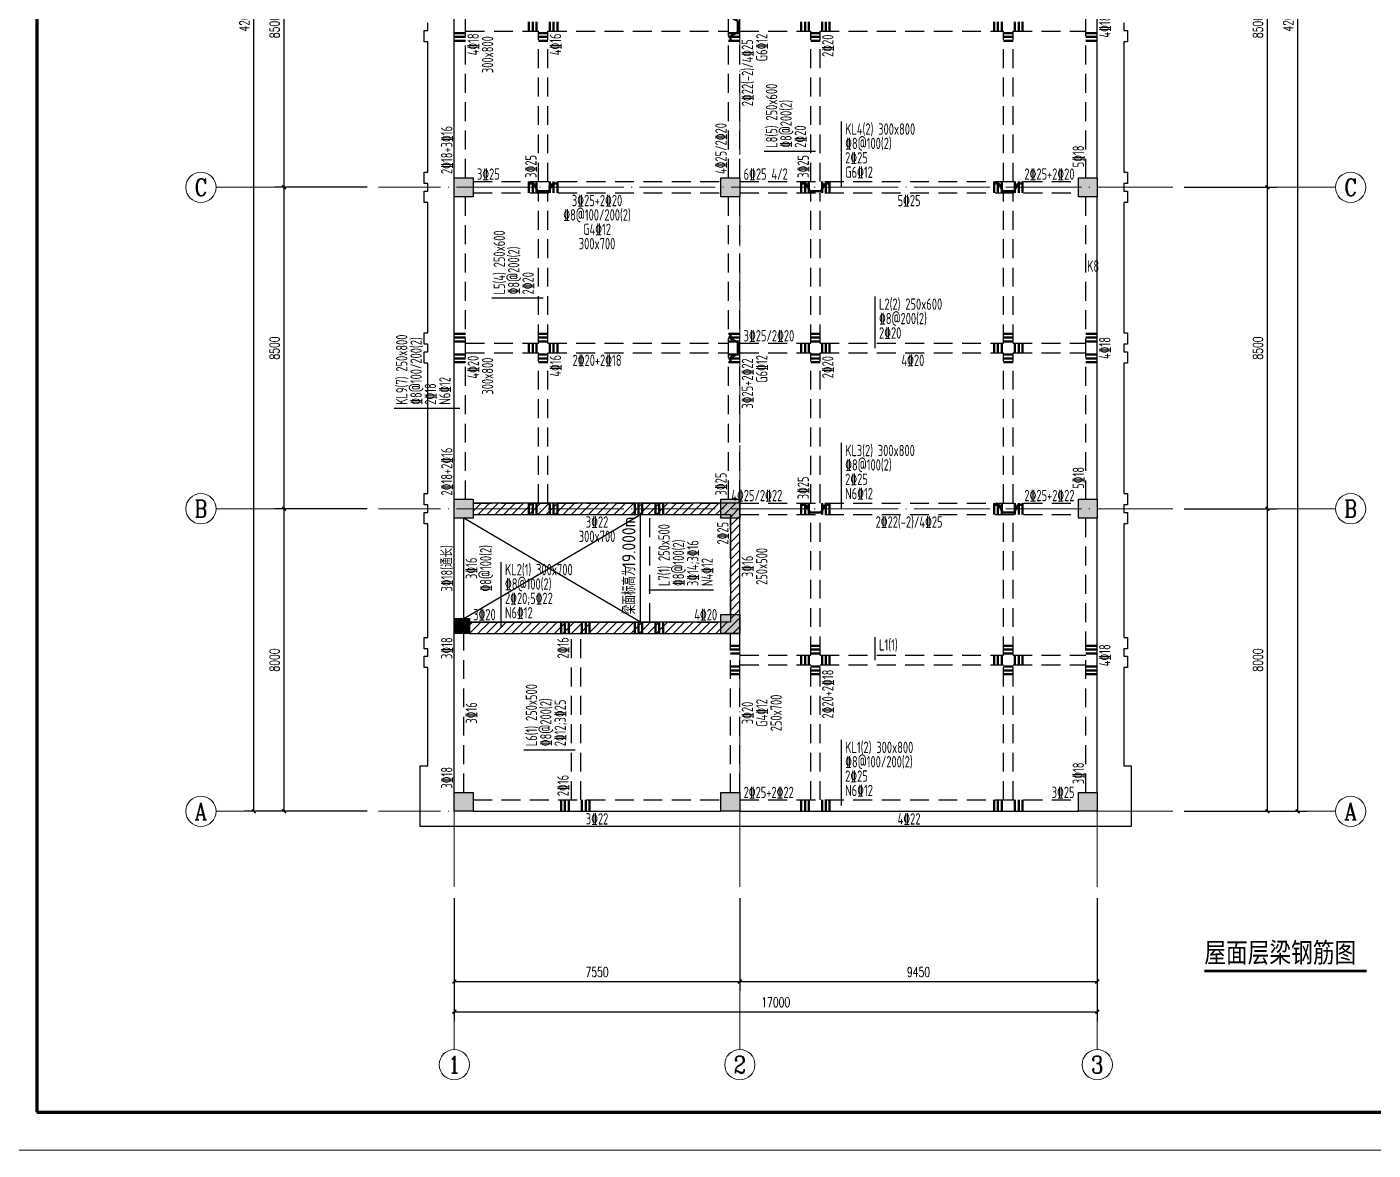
# Model space of a CAD drawing. Extents: x 3968514 to 5230306, y -516551 to -228246.
# Drawn here: x 4947755 to 4983348, y -425966 to -396266 of the extents above; entities that cross this region are included whole.
import ezdxf
from ezdxf.enums import TextEntityAlignment as Align

# ---------------------------------------------------------------- set-up
doc = ezdxf.new("R2010")
doc.units = 0
doc.header["$LTSCALE"] = 1000
doc.header["$MEASUREMENT"] = 0
for name, pattern in [('DASHED', [0.75, 0.5, -0.25]), ('DOTE', [2.42, 2, -0.2, 0.02, -0.2]), ('P_Dash1', [5, 4, -1])]:
    doc.linetypes.add(name, pattern=pattern)
for name, color, linetype, lineweight in [('AXIS', 3, 'Continuous', 15), ('AXIS_TEXT', 7, 'Continuous', 15), ('BEAM', 4, 'Continuous', 25), ('BEAM-DASHED', 4, 'P_Dash1', 25), ('BEAM-JZ-H', 2, 'Continuous', 25), ('BEAM-JZ-NUM-H', 6, 'Continuous', 25), ('BEAM-JZ-NUM-V', 6, 'Continuous', 25), ('BEAM-JZ-V', 2, 'Continuous', 25), ('BEAM-REINDJ', 1, 'Continuous', 50), ('BEAM-REINGJ', 1, 'Continuous', 50), ('BEAM-YW-H', 7, 'Continuous', 25), ('BEAM-YW-V', 7, 'Continuous', 25), ('COLUMN-HATCH', 251, 'Continuous', 25), ('DOTE', 1, 'DOTE', 9), ('FLOOR', 7, 'Continuous', 25), ('FLOOR-REIN-TEXT', 7, 'Continuous', 25), ('FRAME', 3, 'Continuous', 18)]:
    doc.layers.add(name, color=color, linetype=linetype, lineweight=lineweight)
for name, color, linetype in [('COLUMN', 9, 'Continuous'), ('DIM_SYMB', 3, 'Continuous'), ('PUB_TEXT', 7, 'Continuous'), ('Q◆07 新建墙填充', 7, 'Continuous')]:
    doc.layers.add(name, color=color, linetype=linetype)
doc.styles.add('-黑体', font='simhei.ttf', dxfattribs={"width": 0.8})
doc.styles.add('_TCH_AXIS', font='COMPLEX', dxfattribs={"bigfont": 'GBCBIG'})
doc.styles.add('_TCH_DIM_T3', font='SIMPLEX.shx', dxfattribs={"width": 0.7, "bigfont": 'GBCBIG.shx'})
doc.styles.add('COMPLEX', font='COMPLEX')
doc.styles.add('FromPkpm', font='Tssdeng.shx', dxfattribs={"width": 0.7, "bigfont": 'hztxt.shx'})
doc.styles.add('Pkpmeng', font='Pkpmeng', dxfattribs={"bigfont": 'pkpmchn'})
doc.styles.get("Standard").update_dxf_attribs({"font": 'gbenor.shx', "bigfont": 'gbcbig.shx'})
doc.dimstyles.new('_TCH_ARCH&&100', dxfattribs={"dimtxt": 255, "dimasz": 100, "dimexe": 250, "dimexo": 300, "dimgap": 122.5, "dimtad": 1, "dimdec": 0, "dimzin": 0, "dimdsep": 46, "dimtxsty": '_TCH_DIM_T3', "dimblk": 'ARCHTICK', "dimcen": 0.09, "dimclrt": 7, "dimazin": 2, "dimtfac": 1, "dimtdec": 0, "dimtix": 1, "dimtmove": 2, "dimatfit": 3, "dimfxl": 150, "dimtolj": 1, "dimtzin": 0, "dimarcsym": 0})

# ---------------------------------------------------------------- blocks, each defined once
blk = doc.blocks.new('drtgxdfgsedsew')
at = {"layer": 'BEAM-JZ-H'}
for p, q in [((26947, 24426), (26947, 26166)), ((27842, 20176), (27842, 21536)), ((26947, 15926), (26947, 17666)), ((17952, 12776), (17952, 14516)), ((27842, 11926), (27842, 12526)), ((26947, 8076), (26947, 9816))]:
    blk.add_line(p, q, dxfattribs=at)
at = {"layer": 'BEAM-JZ-V'}
for p, q in [((26262, 25371), (24902, 25371)), ((19062, 21493), (17702, 21493)), ((16862, 18576), (15122, 18576)), ((21857, 13781), (23562, 13781)), ((19912, 9546), (18552, 9546))]:
    blk.add_line(p, q, dxfattribs=at)
at = {"layer": 'BEAM-JZ-H', "style": 'FromPkpm', "width": 0.7}
for s, p in [('%%1328@100(2)', (27047, 25436)), ('2%%13225', (27047, 25056)), ('G6%%13212', (27047, 24676)), ('%%1328@200(2)', (27942, 20806)), ('2%%13220', (27942, 20426)), ('%%1328@100(2)', (27047, 16936)), ('2%%13225', (27047, 16556)), ('N6%%13212', (27047, 16176)), ('%%1328@100(2)', (18052, 13786)), ('2%%13220;5%%13222', (18052, 13406)), ('N6%%13212', (18052, 13026)), ('%%1328@100/200(2)', (27047, 9086)), ('2%%13225', (27047, 8706)), ('N6%%13212', (27047, 8326))]:
    blk.add_text(s, height=300, dxfattribs=at).set_placement(p)
at = {"layer": 'BEAM-JZ-NUM-H', "style": 'FromPkpm', "width": 0.7}
for s, p in [('KL4(2) 300x800', (27047, 25816)), ('L2(2) 250x600', (27942, 21186)), ('KL3(2) 300x800', (27047, 17316)), ('KL2(1) 300x700', (18052, 14166)), ('L1(1)', (27942, 12176)), ('KL1(2) 300x800', (27047, 9466))]:
    blk.add_text(s, height=300, dxfattribs=at).set_placement(p)
at = {"layer": 'BEAM-JZ-NUM-V', "style": 'FromPkpm', "width": 0.7}
for s, p in [('L8(5) 250x600', (25252, 25471)), ('L5(4) 250x600', (18052, 21593)), ('KL9(7) 250x800', (15472, 18676)), ('L7(1) 250x500', (22407, 13881)), ('L6(1) 250x500', (18902, 9646))]:
    blk.add_text(s, height=300, rotation=90, dxfattribs=at).set_placement(p)
at = {"layer": 'BEAM-JZ-V', "style": 'FromPkpm', "width": 0.7}
for s, p in [('%%1328@200(2)', (25632, 25471)), ('2%%13220', (26012, 25471)), ('%%1328@200(2)', (18432, 21593)), ('2%%13220', (18812, 21593)), ('%%1328@100/200(2)', (15852, 18676)), ('2%%13218', (16232, 18676)), ('N6%%13212', (16612, 18676)), ('%%1328@100(2)', (22787, 13881)), ('3%%13214;3%%13216', (23167, 13881)), ('N4%%13212', (23547, 13881)), ('%%1328@200(2)', (19282, 9646)), ('2%%13212;3%%13225', (19662, 9646))]:
    blk.add_text(s, height=300, rotation=90, dxfattribs=at).set_placement(p)
at = {"layer": 'BEAM-YW-H', "style": 'FromPkpm', "width": 0.7}
for s, p in [('3%%13225', (17312, 24626)), ('6%%13225 4/2', (24362, 24626)), ('3%%13225/2%%13220', (24362, 20351)), ('4%%13225/2%%13222', (24036, 16126)), ('3%%13220', (17212, 12976)), ('2%%13225+2%%13222', (24362, 8276))]:
    blk.add_text(s, height=300, dxfattribs=at).set_placement(p)
for s, p in [('2%%13225+2%%13220', (33112, 24626)), ('2%%13225+2%%13222', (33112, 16126)), ('4%%13220', (23662, 12976)), ('3%%13225', (33112, 8276))]:
    blk.add_text(s, height=300, dxfattribs=at).set_placement(p, align=Align.RIGHT)
for s, p in [('3%%13225+2%%13220', (20487, 24226)), ('5%%13225', (28737, 24226)), ('%%1328@100/200(2)', (20487, 23846)), ('G4%%13212', (20487, 23466)), ('300x700', (20487, 23086)), ('2%%13220+2%%13218', (20487, 20001)), ('4%%13220', (28837, 20001)), ('2%%13222(-2)/4%%13225', (28737, 15726)), ('3%%13222', (20487, 7876)), ('4%%13222', (28737, 7876))]:
    blk.add_text(s, height=300, dxfattribs=at).set_placement(p, align=Align.TOP_CENTER)
for s, p in [('3%%13222', (20487, 15726)), ('300x700', (20487, 15346))]:
    blk.add_text(s, height=300, rotation=360, dxfattribs=at).set_placement(p, align=Align.TOP_CENTER)
at = {"layer": 'BEAM-YW-V', "style": 'FromPkpm', "width": 0.7}
for s, p in [('4%%13218', (33762, 28676)), ('4%%13218', (17062, 28205)), ('4%%13216', (19237, 28205)), ('300x800', (17442, 27934)), ('2%%13222(-2)/4%%13225', (24312, 27455)), ('G6%%13212', (24692, 28122)), ('2%%13220', (26437, 28169)), ('4%%13218', (33762, 20176)), ('4%%13220', (17062, 19669)), ('4%%13216', (19237, 19705)), ('G6%%13212', (24692, 19622)), ('2%%13220', (26437, 19669)), ('300x800', (17442, 19434)), ('3%%13225+2%%13222', (24312, 19238)), ('3%%13216', (17012, 14351)), ('%%1328@100(2)', (17392, 14351)), ('3%%13216', (24312, 14401)), ('250x500', (24692, 14401)), ('4%%13218', (33762, 12051)), ('2%%13220+2%%13218', (26437, 11024)), ('3%%13216', (17012, 10526)), ('3%%13220', (24312, 10526)), ('G4%%13212', (24692, 10526)), ('250x700', (25072, 10526))]:
    blk.add_text(s, height=300, rotation=90, dxfattribs=at).set_placement(p, align=Align.TOP_CENTER)
for s, p in [('2%%13218+3%%13216', (16662, 24776)), ('4%%13225/2%%13220', (23912, 24776)), ('5%%13218', (33362, 24953)), ('3%%13225', (18887, 24676)), ('3%%13225', (26087, 24676)), ('2%%13218+2%%13216', (16662, 16276)), ('3%%13225', (23912, 16276)), ('3%%13225', (26087, 16176)), ('5%%13218', (33362, 16453)), ('3%%13218', (16662, 8526)), ('3%%13218', (33362, 8644)), ('2%%13216', (19737, 8326))]:
    blk.add_text(s, height=300, rotation=90, dxfattribs=at).set_placement(p)
for s, p in [('2%%13225', (23962, 15576)), ('3%%13218', (16662, 12526)), ('2%%13216', (19737, 12526))]:
    blk.add_text(s, height=300, rotation=90, dxfattribs=at).set_placement(p, align=Align.RIGHT)
blk.add_text('3%%13218(通长)', height=300, rotation=90, dxfattribs=at).set_placement((16662, 14351), align=Align.CENTER)
blk = doc.blocks.new('dftgdsfzst')
at = {"layer": 'BEAM-REINDJ'}
for points in [[(24012, 28326), (24012, 28426), (24212, 28526), (24212, 28826), (24012, 28926), (24012, 29026)], [(18712, 24526), (18812, 24526), (18912, 24326), (19212, 24326), (19312, 24526), (19412, 24526)], [(25912, 24526), (26012, 24526), (26112, 24326), (26412, 24326), (26512, 24526), (26612, 24526)], [(31012, 24526), (31112, 24526), (31212, 24326), (31512, 24326), (31612, 24526), (31712, 24526)], [(24012, 19826), (24012, 19926), (24212, 20026), (24212, 20326), (24012, 20426), (24012, 20526)], [(25912, 16026), (26012, 16026), (26112, 15826), (26412, 15826), (26512, 16026), (26612, 16026)], [(31012, 16026), (31112, 16026), (31212, 15826), (31512, 15826), (31612, 16026), (31712, 16026)]]:
    blk.add_lwpolyline(points, dxfattribs=at)
at = {"layer": 'BEAM-REINGJ'}
for points in [[(16712, 28501), (17012, 28501)], [(18687, 28801), (18687, 28551)], [(18787, 28801), (18787, 28551)], [(18887, 28801), (18887, 28551)], [(18937, 28501), (19187, 28501)], [(19237, 28801), (19237, 28551)], [(19337, 28801), (19337, 28551)], [(19437, 28801), (19437, 28551)], [(23962, 28501), (24262, 28501)], [(25887, 28801), (25887, 28551)], [(25987, 28801), (25987, 28551)], [(26087, 28801), (26087, 28551)], [(26137, 28501), (26387, 28501)], [(26437, 28801), (26437, 28551)], [(26537, 28801), (26537, 28551)], [(26637, 28801), (26637, 28551)], [(30987, 28801), (30987, 28551)], [(31087, 28801), (31087, 28551)], [(31187, 28801), (31187, 28551)], [(31237, 28501), (31487, 28501)], [(31537, 28801), (31537, 28551)], [(31637, 28801), (31637, 28551)], [(31737, 28801), (31737, 28551)], [(33412, 28501), (33712, 28501)], [(16712, 28401), (17012, 28401)], [(16712, 28301), (17012, 28301)], [(18937, 28401), (19187, 28401)], [(18937, 28301), (19187, 28301)], [(23962, 28401), (24262, 28401)], [(23962, 28301), (24262, 28301)], [(26137, 28401), (26387, 28401)], [(26137, 28301), (26387, 28301)], [(31237, 28401), (31487, 28401)], [(31237, 28301), (31487, 28301)], [(33412, 28401), (33712, 28401)], [(33412, 28301), (33712, 28301)], [(18687, 24576), (18687, 24276)], [(18787, 24576), (18787, 24276)], [(18887, 24576), (18887, 24276)], [(19237, 24576), (19237, 24276)], [(19337, 24576), (19337, 24276)], [(19437, 24576), (19437, 24276)], [(25887, 24576), (25887, 24276)], [(25987, 24576), (25987, 24276)], [(26087, 24576), (26087, 24276)], [(26437, 24576), (26437, 24276)], [(26537, 24576), (26537, 24276)], [(26637, 24576), (26637, 24276)], [(30987, 24576), (30987, 24276)], [(31087, 24576), (31087, 24276)], [(31187, 24576), (31187, 24276)], [(31537, 24576), (31537, 24276)], [(31637, 24576), (31637, 24276)], [(31737, 24576), (31737, 24276)], [(16712, 20551), (17012, 20551)], [(16712, 20451), (17012, 20451)], [(16712, 20351), (17012, 20351)], [(18687, 20301), (18687, 20051)], [(18787, 20301), (18787, 20051)], [(18887, 20301), (18887, 20051)], [(18937, 20551), (19187, 20551)], [(18937, 20451), (19187, 20451)], [(18937, 20351), (19187, 20351)], [(19237, 20301), (19237, 20051)], [(19337, 20301), (19337, 20051)], [(19437, 20301), (19437, 20051)], [(23962, 20551), (24262, 20551)], [(23962, 20451), (24262, 20451)], [(23962, 20351), (24262, 20351)], [(25887, 20301), (25887, 20051)], [(25987, 20301), (25987, 20051)], [(26087, 20301), (26087, 20051)], [(26137, 20551), (26387, 20551)], [(26137, 20451), (26387, 20451)], [(26137, 20351), (26387, 20351)], [(26437, 20301), (26437, 20051)], [(26537, 20301), (26537, 20051)], [(26637, 20301), (26637, 20051)], [(30987, 20301), (30987, 20051)], [(31087, 20301), (31087, 20051)], [(31187, 20301), (31187, 20051)], [(31237, 20551), (31487, 20551)], [(31237, 20451), (31487, 20451)], [(31237, 20351), (31487, 20351)], [(31537, 20301), (31537, 20051)], [(31637, 20301), (31637, 20051)], [(31737, 20301), (31737, 20051)], [(33412, 20551), (33712, 20551)], [(33412, 20451), (33712, 20451)], [(33412, 20351), (33712, 20351)], [(16712, 20001), (17012, 20001)], [(18937, 20001), (19187, 20001)], [(23962, 20001), (24262, 20001)], [(26137, 20001), (26387, 20001)], [(31237, 20001), (31487, 20001)], [(33412, 20001), (33712, 20001)], [(16712, 19901), (17012, 19901)], [(16712, 19801), (17012, 19801)], [(18937, 19901), (19187, 19901)], [(18937, 19801), (19187, 19801)], [(23962, 19901), (24262, 19901)], [(23962, 19801), (24262, 19801)], [(26137, 19901), (26387, 19901)], [(26137, 19801), (26387, 19801)], [(31237, 19901), (31487, 19901)], [(31237, 19801), (31487, 19801)], [(33412, 19901), (33712, 19901)], [(33412, 19801), (33712, 19801)], [(18687, 16076), (18687, 15776)], [(18787, 16076), (18787, 15776)], [(18887, 16076), (18887, 15776)], [(19237, 16076), (19237, 15776)], [(19337, 16076), (19337, 15776)], [(19437, 16076), (19437, 15776)], [(21482, 16076), (21482, 15776)], [(21582, 16076), (21582, 15776)], [(21682, 16076), (21682, 15776)], [(22032, 16076), (22032, 15776)], [(22132, 16076), (22132, 15776)], [(22232, 16076), (22232, 15776)], [(25887, 16076), (25887, 15776)], [(25987, 16076), (25987, 15776)], [(26087, 16076), (26087, 15776)], [(26437, 16076), (26437, 15776)], [(26537, 16076), (26537, 15776)], [(26637, 16076), (26637, 15776)], [(30987, 16076), (30987, 15776)], [(31087, 16076), (31087, 15776)], [(31187, 16076), (31187, 15776)], [(31537, 16076), (31537, 15776)], [(31637, 16076), (31637, 15776)], [(31737, 16076), (31737, 15776)], [(19537, 12926), (19537, 12626)], [(19637, 12926), (19637, 12626)], [(19737, 12926), (19737, 12626)], [(20087, 12926), (20087, 12626)], [(20187, 12926), (20187, 12626)], [(20287, 12926), (20287, 12626)], [(21482, 12926), (21482, 12626)], [(21582, 12926), (21582, 12626)], [(21682, 12926), (21682, 12626)], [(22032, 12926), (22032, 12626)], [(22132, 12926), (22132, 12626)], [(22232, 12926), (22232, 12626)], [(24012, 12301), (24262, 12301)], [(24012, 12201), (24262, 12201)], [(26137, 12301), (26387, 12301)], [(26137, 12201), (26387, 12201)], [(31237, 12301), (31487, 12301)], [(31237, 12201), (31487, 12201)], [(33412, 12301), (33712, 12301)], [(33412, 12201), (33712, 12201)], [(24012, 12101), (24262, 12101)], [(24012, 11751), (24262, 11751)], [(25887, 12051), (25887, 11801)], [(25987, 12051), (25987, 11801)], [(26087, 12051), (26087, 11801)], [(26137, 12101), (26387, 12101)], [(26137, 11751), (26387, 11751)], [(26437, 12051), (26437, 11801)], [(26537, 12051), (26537, 11801)], [(26637, 12051), (26637, 11801)], [(30987, 12051), (30987, 11801)], [(31087, 12051), (31087, 11801)], [(31187, 12051), (31187, 11801)], [(31237, 12101), (31487, 12101)], [(31237, 11751), (31487, 11751)], [(31537, 12051), (31537, 11801)], [(31637, 12051), (31637, 11801)], [(31737, 12051), (31737, 11801)], [(33412, 12101), (33712, 12101)], [(33412, 11751), (33712, 11751)], [(24012, 11651), (24262, 11651)], [(24012, 11551), (24262, 11551)], [(26137, 11651), (26387, 11651)], [(26137, 11551), (26387, 11551)], [(31237, 11651), (31487, 11651)], [(31237, 11551), (31487, 11551)], [(33412, 11651), (33712, 11651)], [(33412, 11551), (33712, 11551)], [(19537, 8226), (19537, 7926)], [(19637, 8226), (19637, 7926)], [(19737, 8226), (19737, 7926)], [(20087, 8226), (20087, 7926)], [(20187, 8226), (20187, 7926)], [(20287, 8226), (20287, 7926)], [(25887, 8226), (25887, 7926)], [(25987, 8226), (25987, 7926)], [(26087, 8226), (26087, 7926)], [(26437, 8226), (26437, 7926)], [(26537, 8226), (26537, 7926)], [(26637, 8226), (26637, 7926)], [(30987, 8226), (30987, 7926)], [(31087, 8226), (31087, 7926)], [(31187, 8226), (31187, 7926)], [(31537, 8226), (31537, 7926)], [(31637, 8226), (31637, 7926)], [(31737, 8226), (31737, 7926)]]:
    blk.add_lwpolyline(points, dxfattribs=at)
blk = doc.blocks.new('rfydrtysds')
at = {"layer": 'COLUMN-HATCH'}
for points in [[(5741410, -377590), (5741910, -377590), (5741910, -378090), (5741410, -378090)], [(5748460, -377590), (5748960, -377590), (5748960, -378090), (5748460, -378090)], [(5757910, -377590), (5758410, -377590), (5758410, -378090), (5757910, -378090)], [(5741410, -386090), (5741910, -386090), (5741910, -386590), (5741410, -386590)], [(5748460, -386090), (5748960, -386090), (5748960, -386590), (5748460, -386590)], [(5757910, -386090), (5758410, -386090), (5758410, -386590), (5757910, -386590)], [(5741410, -389240), (5741810, -389240), (5741810, -389640), (5741410, -389640)], [(5748460, -389140), (5748960, -389140), (5748960, -389640), (5748460, -389640)], [(5741410, -393840), (5741910, -393840), (5741910, -394340), (5741410, -394340)], [(5748460, -393840), (5748960, -393840), (5748960, -394340), (5748460, -394340)], [(5757910, -393840), (5758410, -393840), (5758410, -394340), (5757910, -394340)]]:
    blk.add_hatch(color=256, dxfattribs=at).paths.add_polyline_path(points, flags=0)
at = {"elevation": 0}
blk.add_lwpolyline([(5759110, -373490), (5759110, -373690), (5759210, -373690), (5759210, -373990), (5759110, -373990), (5759110, -377440), (5759210, -377440), (5759210, -377740), (5759110, -377740), (5759110, -377940), (5759210, -377940), (5759210, -378240), (5759110, -378240), (5759110, -381690), (5759210, -381690), (5759210, -381990), (5759110, -381990), (5759110, -382190), (5759210, -382190), (5759210, -382490), (5759110, -382490), (5759110, -385940), (5759210, -385940), (5759210, -386240), (5759110, -386240), (5759110, -386440), (5759210, -386440), (5759210, -386740), (5759110, -386740), (5759110, -389740), (5759210, -389740), (5759210, -390040), (5759110, -390040), (5759110, -390240), (5759210, -390240), (5759210, -390541), (5759110, -390541), (5759110, -393140), (5759310, -393140), (5759310, -394740), (5740510, -394740), (5740510, -393140), (5740710, -393140), (5740710, -390541), (5740610, -390541), (5740610, -390240), (5740710, -390240), (5740710, -390040), (5740610, -390040), (5740610, -389740), (5740710, -389740), (5740710, -386740), (5740610, -386740), (5740610, -386440), (5740710, -386440), (5740710, -386240), (5740610, -386240), (5740610, -385940), (5740710, -385940), (5740710, -382490), (5740610, -382490), (5740610, -382190), (5740710, -382190), (5740710, -381990), (5740610, -381990), (5740610, -381690), (5740710, -381690), (5740710, -378240), (5740610, -378240), (5740610, -377940), (5740710, -377940), (5740710, -377740), (5740610, -377740), (5740610, -377440), (5740710, -377440), (5740710, -373990), (5740610, -373990), (5740610, -373690), (5740710, -373690), (5740710, -373490)], dxfattribs=at)
at = {"layer": 'BEAM'}
for p, q in [((5741410, -377590), (5741410, -369590)), ((5758410, -377590), (5758410, -369590)), ((5741410, -386090), (5741410, -378090)), ((5758410, -386090), (5758410, -378090)), ((5741910, -386490), (5746330, -386490)), ((5746330, -389340), (5746330, -386490)), ((5741410, -389240), (5741410, -386590)), ((5741660, -389240), (5741660, -386590)), ((5758410, -393840), (5758410, -386590)), ((5741810, -389340), (5746330, -389340)), ((5741410, -393840), (5741410, -389640)), ((5741910, -394340), (5748460, -394340)), ((5748960, -394340), (5757910, -394340))]:
    blk.add_line(p, q, dxfattribs=at)
at = {"layer": 'BEAM-DASHED', "linetype": 'DASHED'}
for p, q in [((5741710, -377590), (5741710, -369590)), ((5748660, -377590), (5748660, -369590)), ((5748960, -377590), (5748960, -369590)), ((5758110, -377590), (5758110, -369590)), ((5741710, -373715), (5743635, -373715)), ((5743635, -377690), (5743635, -373715)), ((5743885, -373715), (5748660, -373715)), ((5743885, -377690), (5743885, -373715)), ((5748960, -373715), (5750835, -373715)), ((5750835, -377690), (5750835, -373715)), ((5751085, -377690), (5751085, -373715)), ((5751085, -373715), (5755935, -373715)), ((5755935, -377690), (5755935, -373715)), ((5756185, -373715), (5758110, -373715)), ((5756185, -377690), (5756185, -373715)), ((5741910, -377690), (5748460, -377690)), ((5741910, -377990), (5748460, -377990)), ((5743635, -381965), (5743635, -377990)), ((5743885, -381965), (5743885, -377990)), ((5748960, -377690), (5757910, -377690)), ((5748960, -377990), (5757910, -377990)), ((5750835, -381965), (5750835, -377990)), ((5751085, -381965), (5751085, -377990)), ((5755935, -381965), (5755935, -377990)), ((5756185, -381965), (5756185, -377990)), ((5741710, -386090), (5741710, -378090)), ((5748660, -386090), (5748660, -378090)), ((5748960, -386090), (5748960, -378090)), ((5758110, -386090), (5758110, -378090)), ((5741710, -381965), (5743635, -381965)), ((5741710, -382215), (5743635, -382215)), ((5743635, -386190), (5743635, -382215)), ((5743885, -381965), (5748660, -381965)), ((5743885, -382215), (5748660, -382215)), ((5743885, -386190), (5743885, -382215)), ((5748960, -381965), (5750835, -381965)), ((5748960, -382215), (5750835, -382215)), ((5750835, -386190), (5750835, -382215)), ((5751085, -381965), (5755935, -381965)), ((5751085, -382215), (5755935, -382215)), ((5751085, -386190), (5751085, -382215)), ((5755935, -386190), (5755935, -382215)), ((5756185, -381965), (5758110, -381965)), ((5756185, -382215), (5758110, -382215)), ((5756185, -386190), (5756185, -382215)), ((5741910, -386190), (5748460, -386190)), ((5746330, -386490), (5748460, -386490)), ((5746580, -389340), (5746580, -386490)), ((5748960, -386190), (5757910, -386190)), ((5748960, -386490), (5757910, -386490)), ((5750835, -390215), (5750835, -386490)), ((5751085, -390215), (5751085, -386490)), ((5755935, -390215), (5755935, -386490)), ((5756185, -390215), (5756185, -386490)), ((5748710, -389140), (5748710, -386590)), ((5748960, -389140), (5748960, -386590)), ((5758110, -393840), (5758110, -386590)), ((5746330, -389340), (5748460, -389340)), ((5741660, -393840), (5741660, -389640)), ((5741810, -389640), (5748460, -389640)), ((5744510, -394040), (5744510, -389640)), ((5744760, -394040), (5744760, -389640)), ((5748710, -393840), (5748710, -389640)), ((5748960, -393840), (5748960, -389640)), ((5748960, -390215), (5750835, -390215)), ((5751085, -390215), (5755935, -390215)), ((5756185, -390215), (5758110, -390215)), ((5748960, -390465), (5750835, -390465)), ((5750835, -394040), (5750835, -390465)), ((5751085, -394040), (5751085, -390465)), ((5751085, -390465), (5755935, -390465)), ((5755935, -394040), (5755935, -390465)), ((5756185, -390465), (5758110, -390465)), ((5756185, -394040), (5756185, -390465)), ((5741910, -394040), (5748460, -394040)), ((5748960, -394040), (5757910, -394040))]:
    blk.add_line(p, q, dxfattribs=at)
at = {"layer": 'COLUMN'}
for points in [[(5741410, -377590), (5741910, -377590), (5741910, -378090), (5741410, -378090), (5741410, -377590)], [(5748460, -377590), (5748960, -377590), (5748960, -378090), (5748460, -378090), (5748460, -377590)], [(5757910, -377590), (5758410, -377590), (5758410, -378090), (5757910, -378090), (5757910, -377590)], [(5741410, -386090), (5741910, -386090), (5741910, -386590), (5741410, -386590), (5741410, -386090)], [(5748460, -386090), (5748960, -386090), (5748960, -386590), (5748460, -386590), (5748460, -386090)], [(5757910, -386090), (5758410, -386090), (5758410, -386590), (5757910, -386590), (5757910, -386090)], [(5741410, -389240), (5741810, -389240), (5741810, -389640), (5741410, -389640), (5741410, -389240)], [(5748460, -389140), (5748960, -389140), (5748960, -389640), (5748460, -389640), (5748460, -389140)], [(5741410, -393840), (5741910, -393840), (5741910, -394340), (5741410, -394340), (5741410, -393840)], [(5748460, -393840), (5748960, -393840), (5748960, -394340), (5748460, -394340), (5748460, -393840)], [(5757910, -393840), (5758410, -393840), (5758410, -394340), (5757910, -394340), (5757910, -393840)]]:
    blk.add_lwpolyline(points, dxfattribs=at)
at = {"layer": 'FLOOR'}
for p, q in [((5741660, -389240), (5746330, -386490)), ((5746330, -389340), (5741660, -386590))]:
    blk.add_line(p, q, dxfattribs=at)
at = {"layer": 'FLOOR-REIN-TEXT', "style": 'Pkpmeng', "width": 0.7}
blk.add_text('K8', height=300, dxfattribs=at).set_placement((5758460, -379923), align=Align.MIDDLE_RIGHT)
blk = doc.blocks.new('A$C0B803521')
at = {"layer": 'FRAME', "lineweight": 140}
for p, q in [((-97543, 92652), (-97543, 35252)), ((-97543, 35252), (-16943, 35252))]:
    blk.add_line(p, q, dxfattribs=at)
at = {"layer": 'FRAME', "lineweight": 18}
blk.add_line((-100043, 34252), (-15943, 34252), dxfattribs=at)
blk = doc.blocks.new('_AXISO')
blk.add_circle((0, 0), 0.5)
at = {"layer": 'AXIS_TEXT', "style": 'COMPLEX', "width": 1.041667}
blk.add_attdef('A', text='', height=0.56, dxfattribs=at).set_placement((-0.25, -0.28), (0.25, -0.28), align=Align.FIT)
blk = doc.blocks.new('_ArchTick')
at = {"color": 0, "linetype": 'ByBlock', "const_width": 0.4}
blk.add_lwpolyline([(-0.5, -0.5), (0.5, 0.5)], dxfattribs=at)
blk = doc.blocks.new('*D1341')
at = {"layer": 'AXIS', "color": 0, "lineweight": -2, "transparency": 16777216}
for p, q in [((0, -44300), (0, -47550)), ((17000, -44300), (17000, -47550)), ((0, -47300), (17000, -47300))]:
    blk.add_line(p, q, dxfattribs=at)
at = {"layer": 'Defpoints', "color": 0, "transparency": 16777216}
for p in [(0, -44000), (17000, -44000), (17000, -47300)]:
    blk.add_point(p, dxfattribs=at)
at = {"layer": 'AXIS', "color": 0, "lineweight": -2, "transparency": 16777216, "xscale": 100, "yscale": 100, "zscale": 100, "rotation": 180}
blk.add_blockref('_ArchTick', (0, -47300), dxfattribs=at)
at = {"layer": 'AXIS', "color": 0, "lineweight": -2, "transparency": 16777216, "xscale": 100, "yscale": 100, "zscale": 100}
blk.add_blockref('_ArchTick', (17000, -47300), dxfattribs=at)
at = {"layer": 'AXIS', "color": 7, "transparency": 16777216, "insert": (8500, -47050), "char_height": 255, "attachment_point": 5, "style": '_TCH_DIM_T3'}
blk.add_mtext('\\A1;17000', dxfattribs=at)
blk = doc.blocks.new('*D1342')
at = {"layer": 'AXIS', "color": 0, "lineweight": -2, "transparency": 16777216}
for p, q in [((0, -44300), (0, -46750)), ((7550, -44300), (7550, -46750)), ((0, -46500), (7550, -46500))]:
    blk.add_line(p, q, dxfattribs=at)
at = {"layer": 'Defpoints', "color": 0, "transparency": 16777216}
for p in [(0, -44000), (7550, -44000), (7550, -46500)]:
    blk.add_point(p, dxfattribs=at)
at = {"layer": 'AXIS', "color": 0, "lineweight": -2, "transparency": 16777216, "xscale": 100, "yscale": 100, "zscale": 100, "rotation": 180}
blk.add_blockref('_ArchTick', (0, -46500), dxfattribs=at)
at = {"layer": 'AXIS', "color": 0, "lineweight": -2, "transparency": 16777216, "xscale": 100, "yscale": 100, "zscale": 100}
blk.add_blockref('_ArchTick', (7550, -46500), dxfattribs=at)
at = {"layer": 'AXIS', "color": 7, "transparency": 16777216, "insert": (3775, -46250), "char_height": 255, "attachment_point": 5, "style": '_TCH_DIM_T3'}
blk.add_mtext('\\A1;7550', dxfattribs=at)
blk = doc.blocks.new('*D1343')
at = {"layer": 'AXIS', "color": 0, "lineweight": -2, "transparency": 16777216}
for p, q in [((7550, -44300), (7550, -46750)), ((17000, -44300), (17000, -46750)), ((7550, -46500), (17000, -46500))]:
    blk.add_line(p, q, dxfattribs=at)
at = {"layer": 'Defpoints', "color": 0, "transparency": 16777216}
for p in [(7550, -44000), (17000, -44000), (17000, -46500)]:
    blk.add_point(p, dxfattribs=at)
at = {"layer": 'AXIS', "color": 0, "lineweight": -2, "transparency": 16777216, "xscale": 100, "yscale": 100, "zscale": 100, "rotation": 180}
blk.add_blockref('_ArchTick', (7550, -46500), dxfattribs=at)
at = {"layer": 'AXIS', "color": 0, "lineweight": -2, "transparency": 16777216, "xscale": 100, "yscale": 100, "zscale": 100}
blk.add_blockref('_ArchTick', (17000, -46500), dxfattribs=at)
at = {"layer": 'AXIS', "color": 7, "transparency": 16777216, "insert": (12275, -46250), "char_height": 255, "attachment_point": 5, "style": '_TCH_DIM_T3'}
blk.add_mtext('\\A1;9450', dxfattribs=at)
blk = doc.blocks.new('*D1347')
at = {"layer": 'AXIS', "color": 0, "lineweight": -2, "transparency": 16777216}
for p, q in [((19300, 0), (22550, 0)), ((22300, -42000), (22300, 0)), ((19300, -42000), (22550, -42000))]:
    blk.add_line(p, q, dxfattribs=at)
at = {"layer": 'Defpoints', "color": 0, "transparency": 16777216}
for p in [(19000, 0), (22300, 0), (19000, -42000)]:
    blk.add_point(p, dxfattribs=at)
at = {"layer": 'AXIS', "color": 0, "lineweight": -2, "transparency": 16777216, "xscale": 100, "yscale": 100, "zscale": 100}
for p, rotation in [((22300, 0), 90), ((22300, -42000), 270)]:
    blk.add_blockref('_ArchTick', p, dxfattribs=dict(at, rotation=rotation))
at = {"layer": 'AXIS', "color": 7, "transparency": 16777216, "insert": (22050, -21000), "char_height": 255, "attachment_point": 5, "rotation": 90, "style": '_TCH_DIM_T3'}
blk.add_mtext('\\A1;42000', dxfattribs=at)
blk = doc.blocks.new('*D1348')
at = {"layer": 'AXIS', "color": 0, "lineweight": -2, "transparency": 16777216}
for p, q in [((19300, -34000), (21750, -34000)), ((21500, -42000), (21500, -34000)), ((19300, -42000), (21750, -42000))]:
    blk.add_line(p, q, dxfattribs=at)
at = {"layer": 'Defpoints', "color": 0, "transparency": 16777216}
for p in [(19000, -34000), (21500, -34000), (19000, -42000)]:
    blk.add_point(p, dxfattribs=at)
at = {"layer": 'AXIS', "color": 0, "lineweight": -2, "transparency": 16777216, "xscale": 100, "yscale": 100, "zscale": 100}
for p, rotation in [((21500, -34000), 90), ((21500, -42000), 270)]:
    blk.add_blockref('_ArchTick', p, dxfattribs=dict(at, rotation=rotation))
at = {"layer": 'AXIS', "color": 7, "transparency": 16777216, "insert": (21250, -38000), "char_height": 255, "attachment_point": 5, "rotation": 90, "style": '_TCH_DIM_T3'}
blk.add_mtext('\\A1;8000', dxfattribs=at)
blk = doc.blocks.new('*D1349')
at = {"layer": 'AXIS', "color": 0, "lineweight": -2, "transparency": 16777216}
for p, q in [((19300, -25500), (21750, -25500)), ((21500, -34000), (21500, -25500)), ((19300, -34000), (21750, -34000))]:
    blk.add_line(p, q, dxfattribs=at)
at = {"layer": 'Defpoints', "color": 0, "transparency": 16777216}
for p in [(19000, -25500), (21500, -25500), (19000, -34000)]:
    blk.add_point(p, dxfattribs=at)
at = {"layer": 'AXIS', "color": 0, "lineweight": -2, "transparency": 16777216, "xscale": 100, "yscale": 100, "zscale": 100}
for p, rotation in [((21500, -25500), 90), ((21500, -34000), 270)]:
    blk.add_blockref('_ArchTick', p, dxfattribs=dict(at, rotation=rotation))
at = {"layer": 'AXIS', "color": 7, "transparency": 16777216, "insert": (21250, -29750), "char_height": 255, "attachment_point": 5, "rotation": 90, "style": '_TCH_DIM_T3'}
blk.add_mtext('\\A1;8500', dxfattribs=at)
blk = doc.blocks.new('*D1350')
at = {"layer": 'AXIS', "color": 0, "lineweight": -2, "transparency": 16777216}
for p, q in [((19300, -17000), (21750, -17000)), ((21500, -25500), (21500, -17000)), ((19300, -25500), (21750, -25500))]:
    blk.add_line(p, q, dxfattribs=at)
at = {"layer": 'Defpoints', "color": 0, "transparency": 16777216}
for p in [(19000, -17000), (21500, -17000), (19000, -25500)]:
    blk.add_point(p, dxfattribs=at)
at = {"layer": 'AXIS', "color": 0, "lineweight": -2, "transparency": 16777216, "xscale": 100, "yscale": 100, "zscale": 100}
for p, rotation in [((21500, -17000), 90), ((21500, -25500), 270)]:
    blk.add_blockref('_ArchTick', p, dxfattribs=dict(at, rotation=rotation))
at = {"layer": 'AXIS', "color": 7, "transparency": 16777216, "insert": (21250, -21250), "char_height": 255, "attachment_point": 5, "rotation": 90, "style": '_TCH_DIM_T3'}
blk.add_mtext('\\A1;8500', dxfattribs=at)
blk = doc.blocks.new('*D1353')
at = {"layer": 'AXIS', "color": 0, "lineweight": -2, "transparency": 16777216}
for p, q in [((-2300, 0), (-5550, 0)), ((-5300, -42000), (-5300, 0)), ((-2300, -42000), (-5550, -42000))]:
    blk.add_line(p, q, dxfattribs=at)
at = {"layer": 'Defpoints', "color": 0, "transparency": 16777216}
for p in [(-5300, 0), (-2000, 0), (-2000, -42000)]:
    blk.add_point(p, dxfattribs=at)
at = {"layer": 'AXIS', "color": 0, "lineweight": -2, "transparency": 16777216, "xscale": 100, "yscale": 100, "zscale": 100}
for p, rotation in [((-5300, 0), 90), ((-5300, -42000), 270)]:
    blk.add_blockref('_ArchTick', p, dxfattribs=dict(at, rotation=rotation))
at = {"layer": 'AXIS', "color": 7, "transparency": 16777216, "insert": (-5550, -21000), "char_height": 255, "attachment_point": 5, "rotation": 90, "style": '_TCH_DIM_T3'}
blk.add_mtext('\\A1;42000', dxfattribs=at)
blk = doc.blocks.new('*D1354')
at = {"layer": 'AXIS', "color": 0, "lineweight": -2, "transparency": 16777216}
for p, q in [((-2300, -34000), (-4750, -34000)), ((-4500, -42000), (-4500, -34000)), ((-2300, -42000), (-4750, -42000))]:
    blk.add_line(p, q, dxfattribs=at)
at = {"layer": 'Defpoints', "color": 0, "transparency": 16777216}
for p in [(-4500, -34000), (-2000, -34000), (-2000, -42000)]:
    blk.add_point(p, dxfattribs=at)
at = {"layer": 'AXIS', "color": 0, "lineweight": -2, "transparency": 16777216, "xscale": 100, "yscale": 100, "zscale": 100}
for p, rotation in [((-4500, -34000), 90), ((-4500, -42000), 270)]:
    blk.add_blockref('_ArchTick', p, dxfattribs=dict(at, rotation=rotation))
at = {"layer": 'AXIS', "color": 7, "transparency": 16777216, "insert": (-4750, -38000), "char_height": 255, "attachment_point": 5, "rotation": 90, "style": '_TCH_DIM_T3'}
blk.add_mtext('\\A1;8000', dxfattribs=at)
blk = doc.blocks.new('*D1355')
at = {"layer": 'AXIS', "color": 0, "lineweight": -2, "transparency": 16777216}
for p, q in [((-2300, -25500), (-4750, -25500)), ((-4500, -34000), (-4500, -25500)), ((-2300, -34000), (-4750, -34000))]:
    blk.add_line(p, q, dxfattribs=at)
at = {"layer": 'Defpoints', "color": 0, "transparency": 16777216}
for p in [(-4500, -25500), (-2000, -25500), (-2000, -34000)]:
    blk.add_point(p, dxfattribs=at)
at = {"layer": 'AXIS', "color": 0, "lineweight": -2, "transparency": 16777216, "xscale": 100, "yscale": 100, "zscale": 100}
for p, rotation in [((-4500, -25500), 90), ((-4500, -34000), 270)]:
    blk.add_blockref('_ArchTick', p, dxfattribs=dict(at, rotation=rotation))
at = {"layer": 'AXIS', "color": 7, "transparency": 16777216, "insert": (-4750, -29750), "char_height": 255, "attachment_point": 5, "rotation": 90, "style": '_TCH_DIM_T3'}
blk.add_mtext('\\A1;8500', dxfattribs=at)
blk = doc.blocks.new('*D1356')
at = {"layer": 'AXIS', "color": 0, "lineweight": -2, "transparency": 16777216}
for p, q in [((-2300, -17000), (-4750, -17000)), ((-4500, -25500), (-4500, -17000)), ((-2300, -25500), (-4750, -25500))]:
    blk.add_line(p, q, dxfattribs=at)
at = {"layer": 'Defpoints', "color": 0, "transparency": 16777216}
for p in [(-4500, -17000), (-2000, -17000), (-2000, -25500)]:
    blk.add_point(p, dxfattribs=at)
at = {"layer": 'AXIS', "color": 0, "lineweight": -2, "transparency": 16777216, "xscale": 100, "yscale": 100, "zscale": 100}
for p, rotation in [((-4500, -17000), 90), ((-4500, -25500), 270)]:
    blk.add_blockref('_ArchTick', p, dxfattribs=dict(at, rotation=rotation))
at = {"layer": 'AXIS', "color": 7, "transparency": 16777216, "insert": (-4750, -21250), "char_height": 255, "attachment_point": 5, "rotation": 90, "style": '_TCH_DIM_T3'}
blk.add_mtext('\\A1;8500', dxfattribs=at)
blk = doc.blocks.new('A$Cbcbeac01')
at = {"layer": 'AXIS'}
for p, q in [((-2300, -25500), (-6300, -25500)), ((19300, -25500), (23300, -25500)), ((-2300, -34000), (-6300, -34000)), ((19300, -34000), (23300, -34000)), ((-2300, -42000), (-6300, -42000)), ((19300, -42000), (23300, -42000)), ((0, -44300), (0, -48300)), ((7550, -44300), (7550, -48300)), ((17000, -44300), (17000, -48300))]:
    blk.add_line(p, q, dxfattribs=at)
at = {"layer": 'DOTE'}
for p, q in [((0, -44000), (0, 2000)), ((7550, -44000), (7550, 2000)), ((17000, -44000), (17000, 2000)), ((19000, -25500), (-2000, -25500)), ((19000, -34000), (-2000, -34000)), ((19000, -42000), (-2000, -42000))]:
    blk.add_line(p, q, dxfattribs=at)
at = {"layer": 'AXIS'}
ref = blk.add_blockref('_AXISO', (-6700, -25500), dxfattribs=dict(at, xscale=800, yscale=800, zscale=800))
ref.add_attrib('A', 'C', dxfattribs={"layer": 'AXIS_TEXT', "height": 452, "style": '_TCH_AXIS', "width": 1.024}).set_placement((-6865.3, -25726), (-6534.7, -25726), align=Align.FIT)
ref = blk.add_blockref('_AXISO', (23700, -25500), dxfattribs=dict(at, xscale=800, yscale=800, zscale=800))
ref.add_attrib('A', 'C', dxfattribs={"layer": 'AXIS_TEXT', "height": 452, "style": '_TCH_AXIS', "width": 1.024}).set_placement((23534.7, -25726), (23865.3, -25726), align=Align.FIT)
ref = blk.add_blockref('_AXISO', (-6700, -34000), dxfattribs=dict(at, xscale=800, yscale=800, zscale=800))
ref.add_attrib('A', 'B', dxfattribs={"layer": 'AXIS_TEXT', "height": 448.3, "style": '_TCH_AXIS', "width": 0.924665}).set_placement((-6867.8, -34224.2), (-6532.2, -34224.2), align=Align.FIT)
ref = blk.add_blockref('_AXISO', (23700, -34000), dxfattribs=dict(at, xscale=800, yscale=800, zscale=800))
ref.add_attrib('A', 'B', dxfattribs={"layer": 'AXIS_TEXT', "height": 448.3, "style": '_TCH_AXIS', "width": 0.924665}).set_placement((23532.2, -34224.2), (23867.8, -34224.2), align=Align.FIT)
ref = blk.add_blockref('_AXISO', (-6700, -42000), dxfattribs=dict(at, xscale=800, yscale=800, zscale=800))
ref.add_attrib('A', 'A', dxfattribs={"layer": 'AXIS_TEXT', "height": 450.2, "style": '_TCH_AXIS', "width": 0.863198}).set_placement((-6866.5, -42225.1), (-6533.5, -42225.1), align=Align.FIT)
ref = blk.add_blockref('_AXISO', (23700, -42000), dxfattribs=dict(at, xscale=800, yscale=800, zscale=800))
ref.add_attrib('A', 'A', dxfattribs={"layer": 'AXIS_TEXT', "height": 450.2, "style": '_TCH_AXIS', "width": 0.863198}).set_placement((23533.5, -42225.1), (23866.5, -42225.1), align=Align.FIT)
ref = blk.add_blockref('_AXISO', (0, -48700), dxfattribs=dict(at, xscale=800, yscale=800, zscale=800))
ref.add_attrib('A', '1', dxfattribs={"layer": 'AXIS_TEXT', "height": 449.3, "style": '_TCH_AXIS', "width": 1.736434}).set_placement((-167.2, -48924.6), (167.2, -48924.6), align=Align.FIT)
ref = blk.add_blockref('_AXISO', (7550, -48700), dxfattribs=dict(at, xscale=800, yscale=800, zscale=800))
ref.add_attrib('A', '2', dxfattribs={"layer": 'AXIS_TEXT', "height": 451.1, "style": '_TCH_AXIS', "width": 1.103448}).set_placement((7384.1, -48925.5), (7715.9, -48925.5), align=Align.FIT)
ref = blk.add_blockref('_AXISO', (17000, -48700), dxfattribs=dict(at, xscale=800, yscale=800, zscale=800))
ref.add_attrib('A', '3', dxfattribs={"layer": 'AXIS_TEXT', "height": 453.8, "style": '_TCH_AXIS', "width": 1.084746}).set_placement((16835.9, -48926.9), (17164.1, -48926.9), align=Align.FIT)
for p1, p2, distance, picture, middle in [((-2000, -42000), (-2000, 0), 3300, '*D1353', (-5550, -21000)), ((19000, -42000), (19000, 0), -3300, '*D1347', (22050, -21000)), ((-2000, -25500), (-2000, -17000), 2500, '*D1356', (-4750, -21250)), ((19000, -25500), (19000, -17000), -2500, '*D1350', (21250, -21250)), ((-2000, -34000), (-2000, -25500), 2500, '*D1355', (-4750, -29750)), ((19000, -34000), (19000, -25500), -2500, '*D1349', (21250, -29750)), ((-2000, -42000), (-2000, -34000), 2500, '*D1354', (-4750, -38000)), ((19000, -42000), (19000, -34000), -2500, '*D1348', (21250, -38000)), ((0, -44000), (17000, -44000), -3300, '*D1341', (8500, -47050)), ((0, -44000), (7550, -44000), -2500, '*D1342', (3775, -46250)), ((7550, -44000), (17000, -44000), -2500, '*D1343', (12275, -46250))]:
    dim = blk.add_aligned_dim(p1=p1, p2=p2, distance=distance, dimstyle='_TCH_ARCH&&100', dxfattribs=at)
    dim.commit()
    dim.dimension.update_dxf_attribs({"geometry": picture, "text_midpoint": middle})

msp = doc.modelspace()

# ---------------------------------------------------------------- hatches: boundary and pattern name
at = {"layer": 'Q◆07 新建墙填充'}
h = msp.add_hatch(dxfattribs=at)
h.set_pattern_fill('ANSI31', color=3, scale=100)
h.set_pattern_definition([(45, (0, 0), (-112.2532015, 112.2532015), [])])
h.paths.add_polyline_path([(4959554.69747, -409157.65646), (4966354.69747, -409157.65646), (4966354.69747, -412007.65646), (4959454.69747, -412007.65646), (4959454.69747, -412307.65646), (4966604.69739, -412307.65646), (4966604.69747, -408857.65646), (4959554.69747, -408857.65646)])

# ---------------------------------------------------------------- linework, layer by layer
at = {"elevation": -0.30417}
msp.add_lwpolyline([(4959554.69747, -409157.65646), (4966354.69747, -409157.65646), (4966354.69747, -412007.65646), (4959454.69747, -412007.65646), (4959454.69747, -412307.65646), (4966604.69739, -412307.65646), (4966604.69747, -408857.65646), (4959554.69747, -408857.65646), (4959554.69747, -409157.65646)], dxfattribs=at)
at = {"layer": 'DIM_SYMB', "const_width": 70}
msp.add_lwpolyline([(4978885.86616, -421227.55559), (4983177.42734, -421227.55559)], dxfattribs=at)

# ---------------------------------------------------------------- block references
for name, p in [('A$C0B803521', (5045563.84944, -460218.25571)), ('A$Cbcbeac01', (4959054.69739, -375007.65646, -0.30417)), ('drtgxdfgsedsew', (4942342.92395, -424933.30782, -0.30417)), ('rfydrtysds', (-782354.92958, -22667.68477, -0.30417)), ('dftgdsfzst', (4942342.92395, -424933.30782, -0.30417))]:
    msp.add_blockref(name, p)

# ---------------------------------------------------------------- texts
at = {"layer": 'PUB_TEXT', "color": 1}
for s, height, p in [('19.000m', 350, (4963843.64582, -410569.34776)), ('梁面标高为', 337.588652, (4963843.64582, -411798.07116))]:
    msp.add_text(s, height=height, rotation=90, dxfattribs=at).set_placement(p)
at = {"layer": 'PUB_TEXT', "style": '-黑体', "width": 0.8}
msp.add_text('屋面层梁钢筋图', height=525.738397, dxfattribs=at).set_placement((4978885.86616, -421004.85517))

doc.saveas('drawing.dxf')
